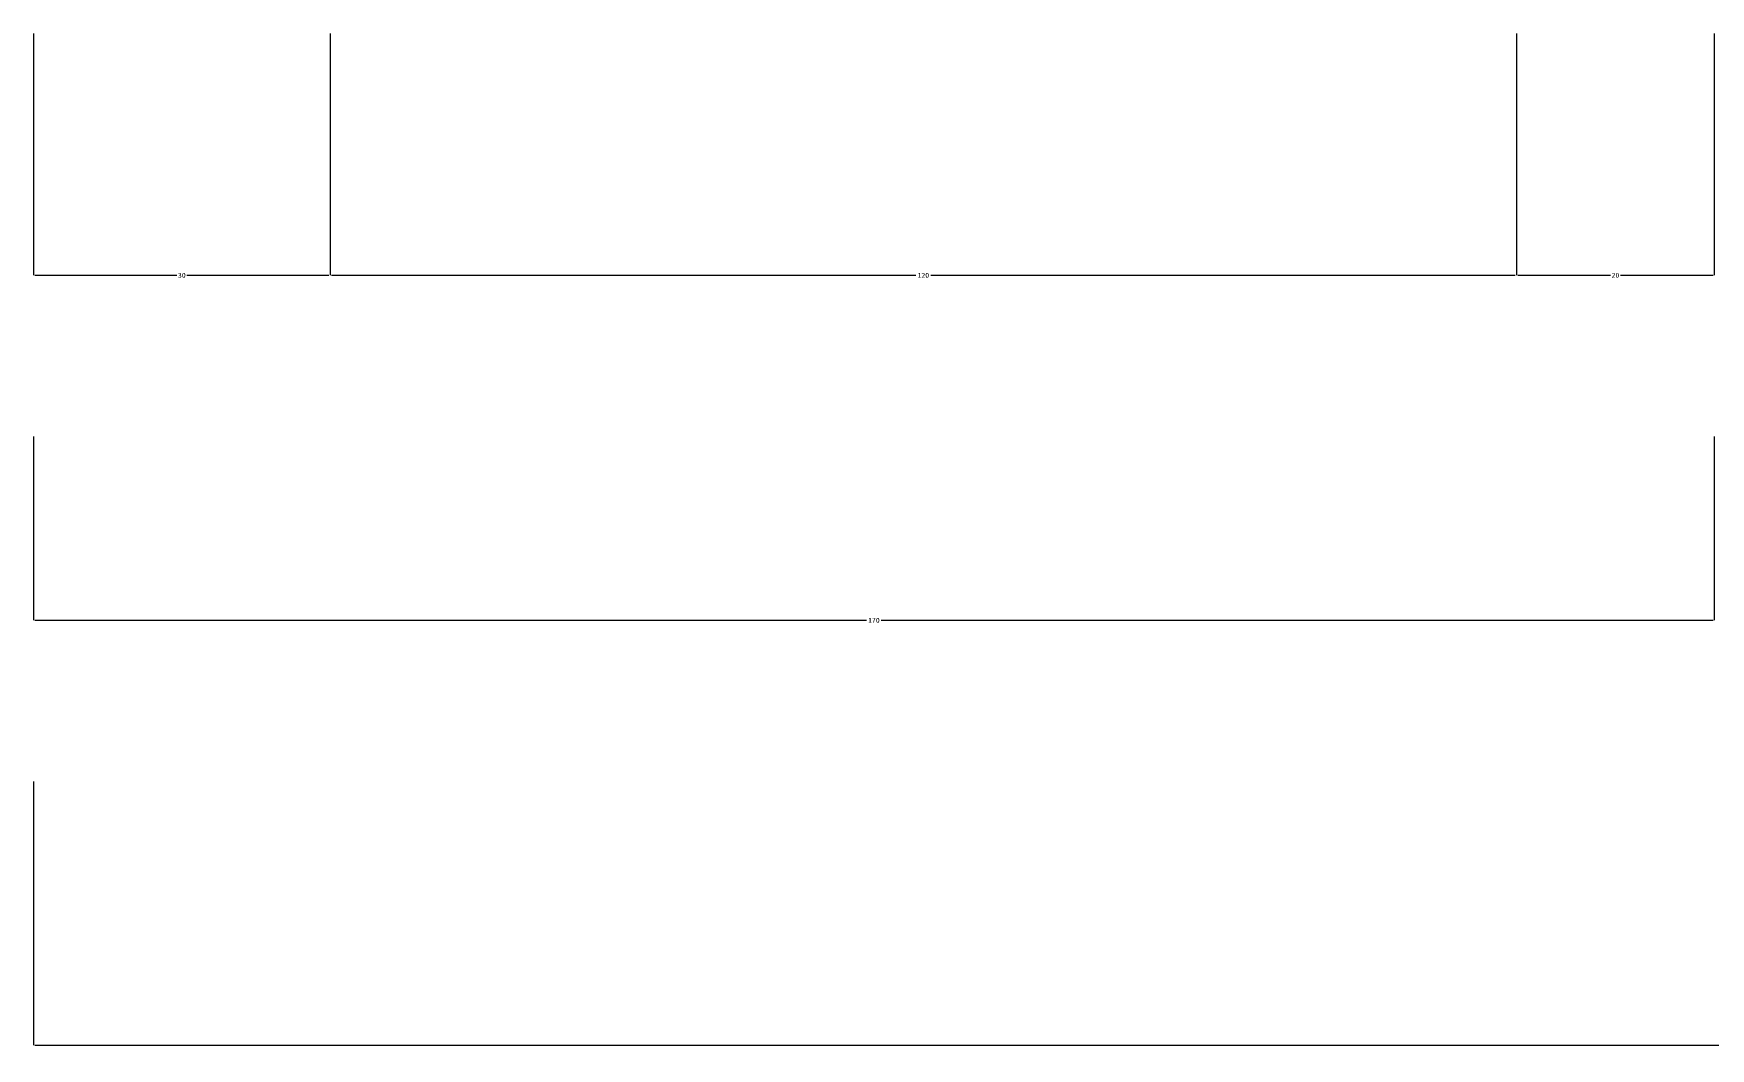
# Model space of a CAD drawing. Header units: metres. Extents: x 0 to 3549, y 0 to 4600.
# Drawn here: x 365.2 to 704.4, y 448.6 to 654 of the extents above; entities that cross this region are included whole.
import ezdxf

# ---------------------------------------------------------------- set-up
doc = ezdxf.new("R2010")
doc.units = ezdxf.units.M
doc.layers.add('DIM', color=3, linetype='Continuous')
doc.dimstyles.get("Standard").update_dxf_attribs({"dimtxt": 2.5, "dimasz": 2.5, "dimexe": 1.25, "dimexo": 0.625, "dimtad": 1, "dimcen": 2.5, "dimazin": 3, "dimtfac": 1, "dimtmove": 0, "dimatfit": 3})

# ---------------------------------------------------------------- blocks, each defined once
blk = doc.blocks.new('*D1')
for p, q in [((365.16, 502.6), (365.16, 449.23)), ((2819.47, 502.6), (2819.47, 449.23)), ((365.41, 449.23), (1590.315, 449.23)), ((1594.315, 449.23), (2819.22, 449.23))]:
    blk.add_line(p, q)
at = {"layer": 'Defpoints'}
for p in [(365.16, 502.6), (2819.47, 502.6), (365.16, 449.23)]:
    blk.add_point(p, dxfattribs=at)
at = {"layer": 'DIM', "insert": (1592.315, 449.23), "char_height": 1, "attachment_point": 5}
blk.add_mtext('1660', dxfattribs=at)
blk = doc.blocks.new('*D8')
for p, q in [((365.16, 572.43), (365.16, 535.23)), ((705.16, 572.43), (705.16, 535.23)), ((365.41, 535.23), (533.66, 535.23)), ((536.66, 535.23), (704.91, 535.23))]:
    blk.add_line(p, q)
at = {"layer": 'Defpoints'}
for p in [(365.16, 572.43), (705.16, 572.43), (365.16, 535.23)]:
    blk.add_point(p, dxfattribs=at)
at = {"layer": 'DIM', "insert": (535.16, 535.23), "char_height": 1, "attachment_point": 5}
blk.add_mtext('170', dxfattribs=at)
blk = doc.blocks.new('*D9')
for p, q in [((425.16, 653.99), (425.16, 605.06)), ((665.16, 653.99), (665.16, 605.06)), ((425.41, 605.06), (543.66, 605.06)), ((546.66, 605.06), (664.91, 605.06))]:
    blk.add_line(p, q)
at = {"layer": 'Defpoints'}
for p in [(425.16, 653.99), (665.16, 653.99), (425.16, 605.06)]:
    blk.add_point(p, dxfattribs=at)
at = {"layer": 'DIM', "insert": (545.16, 605.06), "char_height": 1, "attachment_point": 5}
blk.add_mtext('120', dxfattribs=at)
blk = doc.blocks.new('*D10')
for p, q in [((365.16, 653.99), (365.16, 605.06)), ((425.16, 653.99), (425.16, 605.06)), ((365.41, 605.06), (394.16, 605.06)), ((396.16, 605.06), (424.91, 605.06))]:
    blk.add_line(p, q)
at = {"layer": 'Defpoints'}
for p in [(365.16, 653.99), (425.16, 653.99), (365.16, 605.06)]:
    blk.add_point(p, dxfattribs=at)
at = {"layer": 'DIM', "insert": (395.16, 605.06), "char_height": 1, "attachment_point": 5}
blk.add_mtext('30', dxfattribs=at)
blk = doc.blocks.new('*D11')
for p, q in [((665.16, 653.99), (665.16, 605.06)), ((705.16, 653.99), (705.16, 605.06)), ((665.41, 605.06), (684.16, 605.06)), ((686.16, 605.06), (704.91, 605.06))]:
    blk.add_line(p, q)
at = {"layer": 'Defpoints'}
for p in [(665.16, 653.99), (705.16, 653.99), (665.16, 605.06)]:
    blk.add_point(p, dxfattribs=at)
at = {"layer": 'DIM', "insert": (685.16, 605.06), "char_height": 1, "attachment_point": 5}
blk.add_mtext('20', dxfattribs=at)

msp = doc.modelspace()

# ---------------------------------------------------------------- dimensions: what is measured, and where the dimension line sits
at = {"layer": 'DIM'}
for base, p1, p2, text, picture, middle in [((365.16, 605.06), (365.16, 653.99), (425.16, 653.99), '30', '*D10', (395.16, 605.06)), ((425.16, 605.06), (425.16, 653.99), (665.16, 653.99), '120', '*D9', (545.16, 605.06)), ((665.16, 605.06), (665.16, 653.99), (705.16, 653.99), '20', '*D11', (685.16, 605.06)), ((365.16, 535.23), (365.16, 572.43), (705.16, 572.43), '170', '*D8', (535.16, 535.23)), ((365.16, 449.23), (365.16, 502.6), (2819.47, 502.6), '1660', '*D1', (1592.315, 449.23))]:
    dim = msp.add_linear_dim(base=base, p1=p1, p2=p2, text=text, dimstyle='Standard', dxfattribs=at)
    dim.commit()
    dim.dimension.update_dxf_attribs({"geometry": picture, "text_midpoint": middle})

doc.saveas('drawing.dxf')
